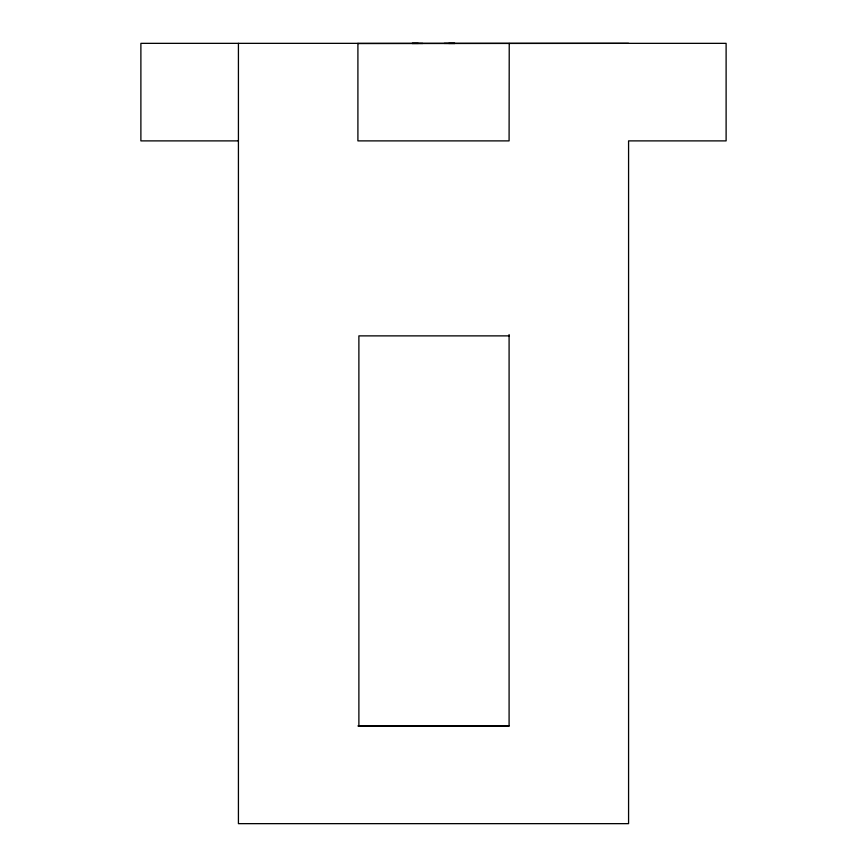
<?xml version="1.0" encoding="UTF-8"?>
<svg xmlns="http://www.w3.org/2000/svg" width="867" height="867" viewBox="0 0 867 867"><rect width="100%" height="100%" fill="white"/><g stroke="black" fill="none" stroke-linecap="round" stroke-linejoin="round"><path stroke-width="1.3" d="M418.317 43.404L412.042 43.426L422.782 43.448M448.683 43.437L454.958 43.426L444.218 43.404M238.425 140.887L140.887 140.887L140.887 43.35L726.112 43.35L726.112 140.887L628.575 140.887L628.575 823.65L238.425 823.65L238.425 43.35M509.092 335.876L358.884 335.876L358.884 726.026L509.092 726.026L509.092 334.532M357.908 725.939L509.092 725.939M509.232 43.437L509.092 140.887L357.908 140.887L357.908 43.35M628.575 43.35L358.06 43.556"/></g></svg>
